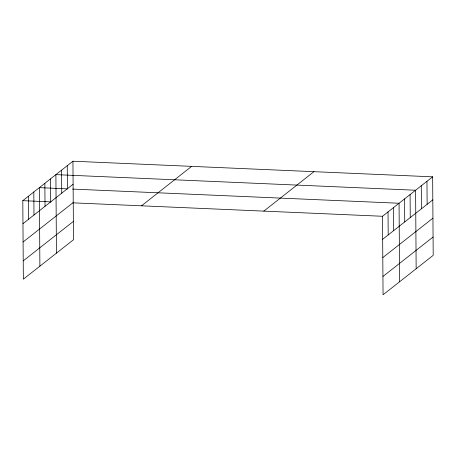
<?xml version="1.0" encoding="UTF-8"?>
<svg xmlns="http://www.w3.org/2000/svg" width="456" height="456" viewBox="0 0 456 456"><rect width="100%" height="100%" fill="white"/><g stroke="black" fill="none" stroke-linecap="round" stroke-linejoin="round"><path stroke-width="0.68" d="M72.943 161.219L73.49 239.731L23.347 279.175L22.8 200.663L72.943 161.219L432.653 176.825L433.2 255.337L383.057 294.781L382.51 216.269L432.653 176.825M22.96 223.674L73.102 184.23M23.091 241.988L73.228 202.544M23.222 260.86L73.365 221.416M141.502 205.816L191.645 166.366M263.807 211.122L313.95 171.673M382.669 239.28L432.812 199.836M382.801 257.594L432.938 218.15M382.932 276.467L433.075 237.023M67.608 188.875L39.347 187.644L39.894 266.161M72.555 189.086L399.057 203.251L399.604 281.762M22.8 200.663L51.061 201.888M72.966 202.84L382.51 216.269M426.97 181.294L427.129 204.305M421.287 185.763L421.447 208.774M416.151 268.749L415.604 190.237L55.894 174.631L56.441 253.143M410.087 194.575L410.246 217.586M404.575 198.913L404.734 221.924M393.539 207.594L393.699 230.605M388.027 211.932L388.187 234.943M67.26 165.688L67.42 188.698M61.577 170.156L61.737 193.167M50.377 178.969L50.536 201.98M44.865 183.306L45.024 206.317M33.829 191.987L33.989 214.998M28.318 196.325L28.477 219.336"/></g></svg>
